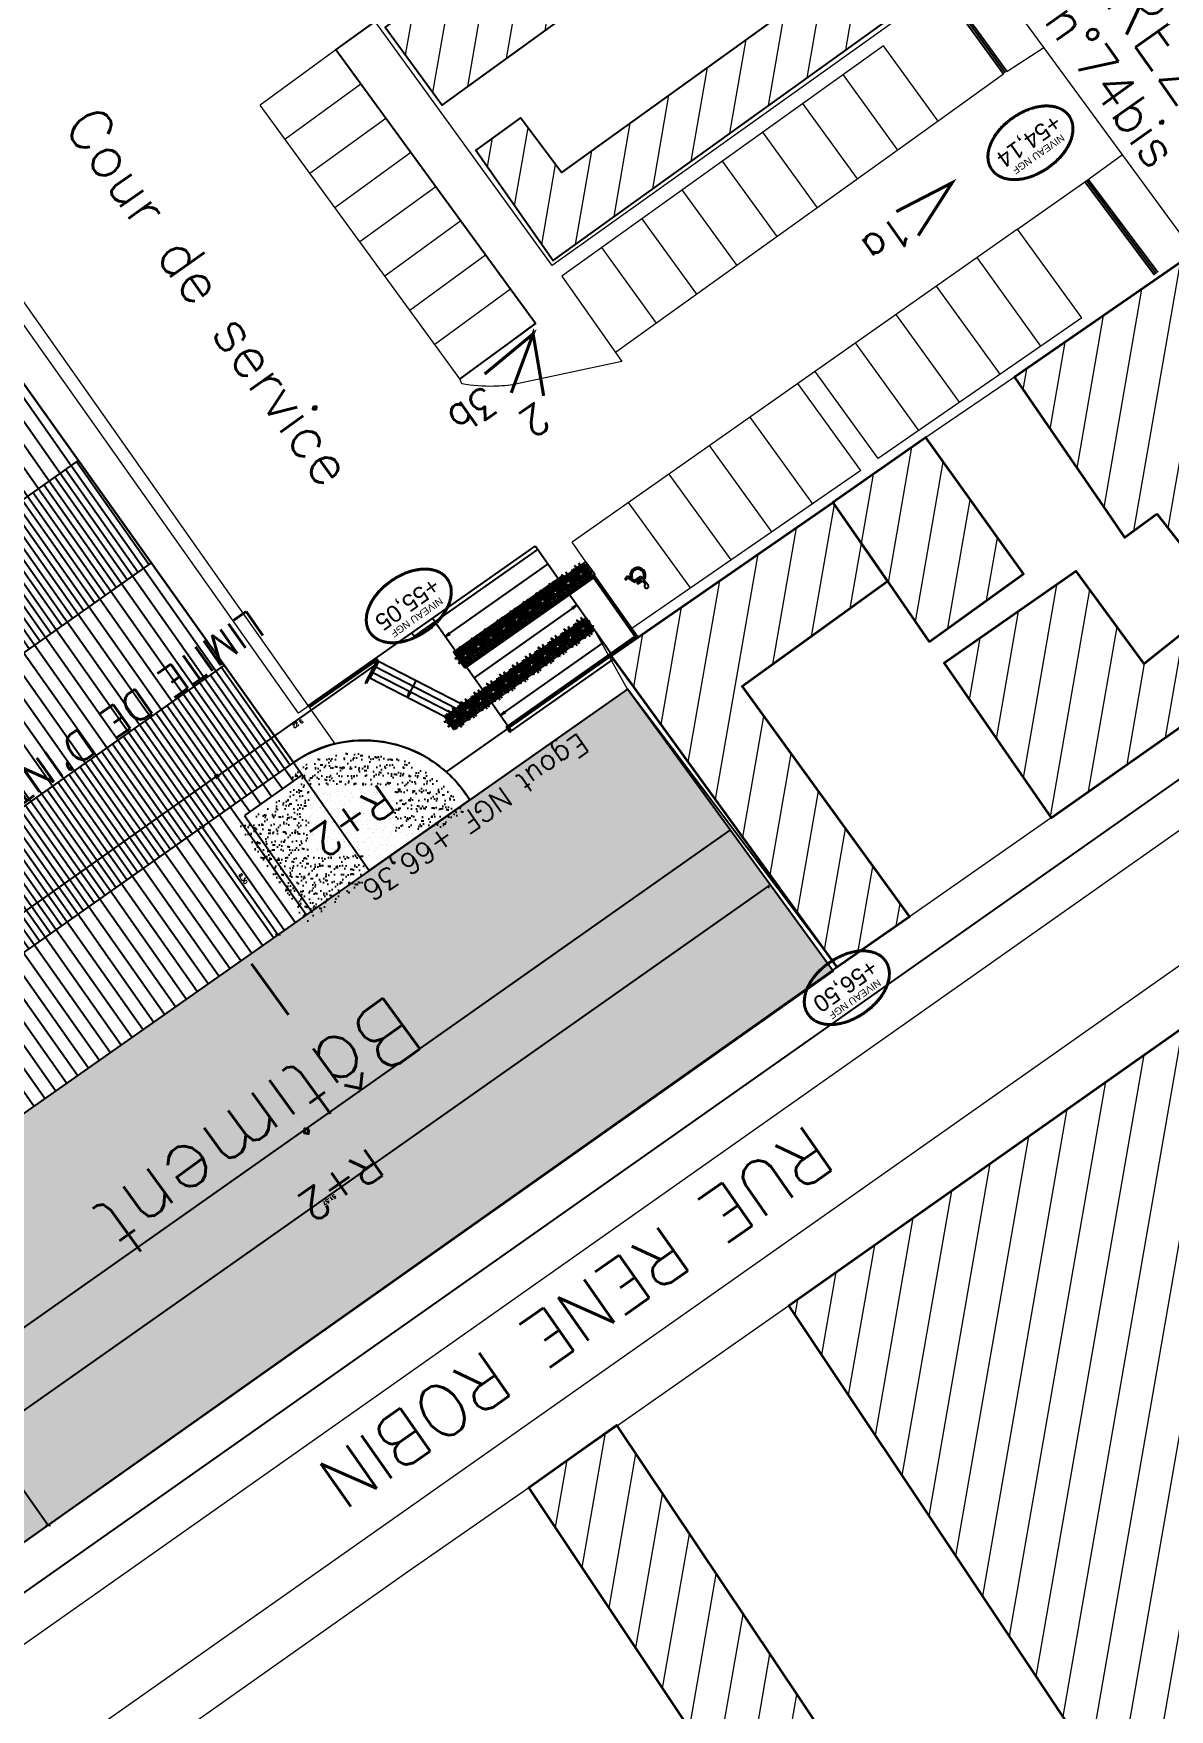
# Model space of a CAD drawing. Extents: x 1215 to 2028, y -6 to 499.
# Drawn here: x 1590.4 to 1644.6, y 196.5 to 276.4 of the extents above; entities that cross this region are included whole.
import ezdxf
from ezdxf.enums import TextEntityAlignment as Align

# ---------------------------------------------------------------- set-up
doc = ezdxf.new("R2010")
doc.units = 0
doc.header["$PDMODE"] = 35
doc.layers.get('0').update_dxf_attribs({"linetype": 'CONTINUOUS'})
doc.layers.get('DEFPOINTS').update_dxf_attribs({"linetype": 'CONTINUOUS'})
for name, color, linetype, lineweight in [('Ar0-Cote', 1, 'CONTINUOUS', 5), ('Ar0-Texte2', 6, 'CONTINUOUS', 15), ('Ar1-Site', 6, 'CONTINUOUS', 18), ('Ar2-Coupe-Gras', 7, 'CONTINUOUS', 35), ('Ar2-Vue-FIN', 9, 'CONTINUOUS', 9), ('Ar2-Vue-Moyen', 6, 'CONTINUOUS', 25)]:
    doc.layers.add(name, color=color, linetype=linetype, lineweight=lineweight)
for name, color, linetype in [('LYTV_E_CONTOURS', 3, 'CONTINUOUS'), ('LYTV_E_HACH BAT', 251, 'CONTINUOUS'), ('LYTV_HACH PROJET', 249, 'CONTINUOUS'), ('LYTV_PROJET', 249, 'CONTINUOUS'), ('LYTV_REGULARISATION', 139, 'CONTINUOUS'), ('LYTV_TXT1_500', 1, 'CONTINUOUS'), ('LYTV_VUE', 1, 'CONTINUOUS'), ('MUR', 130, 'CONTINUOUS')]:
    doc.layers.add(name, color=color, linetype=linetype)
doc.layers.add('LYTV_SURFACES', color=232, linetype='CONTINUOUS', plot=False)
doc.styles.add('arial', font='arial.ttf', dxfattribs={"width": 0.9999})
doc.styles.get("Standard").update_dxf_attribs({"font": 'romans.shx'})
doc.dimstyles.new('100E', dxfattribs={"dimtxt": 0.18, "dimasz": 0.18, "dimexe": 0.18, "dimexo": 0.0625, "dimgap": 0.09, "dimtad": 1, "dimzin": 0, "dimdsep": 46, "dimtxsty": 'Standard', "dimblk1": 'OBLIQUE', "dimblk2": 'OBLIQUE', "dimsah": 1, "dimcen": 0, "dimse1": 1, "dimse2": 1, "dimclrt": 256, "dimadec": 0, "dimazin": 0, "dimtfac": 1, "dimtofl": 0, "dimtmove": 0, "dimatfit": 3, "dimldrblk": 'OBLIQUE', "dimfxl": 1, "dimtolj": 1, "dimtzin": 0, "dimarcsym": 0})
pattern_1 = [(260.1565, (1590.8917, 222.358), (1.56413, -0.271394), [])]
pattern_2 = [(305.1565, (1590.8917, 222.358), (0.519165, 0.365641), [])]
pattern_3 = [(305.1565, (1590.89173, 222.358), (0.2595823, 0.1828203), [])]

# ---------------------------------------------------------------- blocks, each defined once
blk = doc.blocks.new('ETI_NIV NGF')
at = {"start_tangent": (0, -1), "end_tangent": (0, -1)}
for points in [[(-207, -27.9), (-206.8, -31.9), (-206.3, -36), (-205.5, -40), (-204.4, -43.9), (-203.1, -47.8), (-201.4, -51.5), (-197.2, -58.7), (-192.1, -65.4), (-186.2, -71.6), (-179.4, -77.3), (-172, -82.5), (-163.9, -87.1), (-155.2, -91.1), (-146.1, -94.6), (-136.5, -97.5), (-126.6, -99.8), (-116.4, -101.5), (-106.1, -102.5), (-95.6, -103), (-85.1, -102.8), (-74.7, -102.1), (-64.4, -100.7), (-54.4, -98.7), (-44.6, -96.1), (-35.2, -92.9), (-26.3, -89.1), (-18, -84.8), (-10.2, -79.9), (-3.1, -74.5), (3.3, -68.6), (8.9, -62.1), (13.5, -55.2), (15.4, -51.5), (17.1, -47.7), (18.5, -43.9), (19.6, -40), (20.4, -36), (20.9, -31.9), (21, -27.9), (20.9, -23.8), (20.4, -19.8), (19.6, -15.8), (18.5, -11.9), (17.1, -8), (15.4, -4.2), (13.5, -0.6), (8.9, 6.4), (3.3, 12.8), (-3.1, 18.8), (-10.2, 24.2), (-18, 29.1), (-26.3, 33.4), (-35.2, 37.1), (-44.6, 40.3), (-54.4, 42.9), (-64.4, 44.9), (-74.7, 46.3), (-85.1, 47.1), (-95.6, 47.2), (-106.1, 46.8), (-116.4, 45.7), (-126.6, 44), (-136.5, 41.7), (-146.1, 38.8), (-155.2, 35.3), (-163.9, 31.3), (-172, 26.7), (-179.4, 21.5), (-186.2, 15.9), (-192.1, 9.6), (-197.2, 2.9), (-201.4, -4.3), (-203.1, -8), (-204.4, -11.9), (-205.5, -15.8), (-206.3, -19.8), (-206.8, -23.8), (-207, -27.9)], [(-206, -27.9), (-205.8, -31.9), (-205.4, -35.8), (-204.6, -39.7), (-203.5, -43.6), (-202.1, -47.4), (-200.5, -51.1), (-196.4, -58.1), (-191.4, -64.8), (-185.5, -70.9), (-178.8, -76.5), (-171.4, -81.6), (-163.4, -86.2), (-154.8, -90.2), (-145.8, -93.6), (-136.3, -96.5), (-126.4, -98.8), (-116.3, -100.5), (-106, -101.5), (-95.6, -102), (-85.2, -101.9), (-74.8, -101.1), (-64.6, -99.7), (-54.6, -97.7), (-44.9, -95.1), (-35.6, -92), (-26.8, -88.2), (-18.5, -84), (-10.7, -79.1), (-3.7, -73.8), (2.6, -67.9), (8.1, -61.5), (12.6, -54.7), (14.5, -51.1), (16.2, -47.4), (17.5, -43.6), (18.6, -39.7), (19.4, -35.8), (19.9, -31.9), (20, -27.9), (19.9, -23.9), (19.4, -19.9), (18.6, -16), (17.5, -12.2), (16.2, -8.4), (14.5, -4.7), (12.6, -1.1), (8.1, 5.7), (2.6, 12.1), (-3.7, 18), (-10.7, 23.4), (-18.5, 28.2), (-26.8, 32.5), (-35.6, 36.2), (-44.9, 39.4), (-54.6, 41.9), (-64.6, 43.9), (-74.8, 45.3), (-85.2, 46.1), (-95.6, 46.2), (-106, 45.8), (-116.3, 44.7), (-126.4, 43), (-136.3, 40.7), (-145.8, 37.9), (-154.8, 34.4), (-163.4, 30.4), (-171.4, 25.8), (-178.8, 20.7), (-185.5, 15.1), (-191.4, 9), (-196.4, 2.4), (-200.5, -4.7), (-202.1, -8.4), (-203.5, -12.2), (-204.6, -16), (-205.4, -19.9), (-205.8, -23.9), (-206, -27.9)], [(-205, -27.9), (-204.8, -31.8), (-204.4, -35.7), (-203.6, -39.5), (-202.5, -43.3), (-201.2, -47), (-199.6, -50.6), (-195.6, -57.6), (-190.6, -64.1), (-184.8, -70.2), (-178.2, -75.7), (-170.9, -80.8), (-163, -85.3), (-154.5, -89.3), (-145.4, -92.7), (-136, -95.5), (-126.2, -97.8), (-116.2, -99.5), (-105.9, -100.5), (-95.6, -101), (-85.2, -100.9), (-74.9, -100.1), (-64.7, -98.7), (-54.8, -96.7), (-45.2, -94.2), (-36, -91), (-27.2, -87.3), (-18.9, -83.1), (-11.3, -78.3), (-4.4, -73), (1.9, -67.2), (7.3, -60.9), (11.8, -54.2), (13.6, -50.6), (15.2, -47), (16.6, -43.3), (17.6, -39.5), (18.4, -35.7), (18.9, -31.8), (19, -27.9), (18.9, -24), (18.4, -20.1), (17.6, -16.3), (16.6, -12.5), (15.2, -8.8), (13.6, -5.1), (11.8, -1.6), (7.3, 5.1), (1.9, 11.4), (-4.4, 17.2), (-11.3, 22.5), (-18.9, 27.3), (-27.2, 31.6), (-36, 35.3), (-45.2, 38.4), (-54.8, 41), (-64.7, 42.9), (-74.9, 44.3), (-85.2, 45.1), (-95.6, 45.2), (-105.9, 44.8), (-116.2, 43.7), (-126.2, 42), (-136, 39.8), (-145.4, 36.9), (-154.5, 33.5), (-163, 29.5), (-170.9, 25), (-178.2, 19.9), (-184.8, 14.4), (-190.6, 8.3), (-195.6, 1.8), (-199.6, -5.1), (-201.2, -8.8), (-202.5, -12.5), (-203.6, -16.3), (-204.4, -20.1), (-204.8, -24), (-205, -27.9)], [(-204, -27.9), (-203.8, -31.7), (-203.4, -35.5), (-202.6, -39.3), (-201.6, -43), (-200.3, -46.6), (-198.7, -50.2), (-194.8, -57), (-189.9, -63.5), (-184.1, -69.4), (-177.6, -74.9), (-170.4, -79.9), (-162.5, -84.4), (-154.1, -88.3), (-145.1, -91.7), (-135.7, -94.6), (-126, -96.8), (-116, -98.5), (-105.8, -99.5), (-95.6, -100), (-85.2, -99.9), (-75, -99.1), (-64.9, -97.7), (-55, -95.8), (-45.5, -93.2), (-36.3, -90.1), (-27.6, -86.4), (-19.4, -82.2), (-11.9, -77.5), (-5, -72.2), (1.1, -66.5), (6.5, -60.3), (10.9, -53.7), (12.7, -50.2), (14.3, -46.6), (15.6, -43), (16.7, -39.3), (17.4, -35.5), (17.9, -31.7), (18, -27.9), (17.9, -24.1), (17.4, -20.3), (16.7, -16.5), (15.6, -12.8), (14.3, -9.1), (12.7, -5.6), (10.9, -2.1), (6.5, 4.5), (1.1, 10.7), (-5, 16.5), (-11.9, 21.7), (-19.4, 26.4), (-27.6, 30.7), (-36.3, 34.3), (-45.5, 37.5), (-55, 40), (-64.9, 42), (-75, 43.3), (-85.2, 44.1), (-95.6, 44.2), (-105.8, 43.8), (-116, 42.7), (-126, 41.1), (-135.7, 38.8), (-145.1, 36), (-154.1, 32.6), (-162.5, 28.6), (-170.4, 24.1), (-177.6, 19.2), (-184.1, 13.7), (-189.9, 7.7), (-194.8, 1.3), (-198.7, -5.6), (-200.3, -9.1), (-201.6, -12.8), (-202.6, -16.5), (-203.4, -20.3), (-203.8, -24.1), (-204, -27.9)], [(-203, -27.9), (-202.4, -35.4), (-200.6, -42.7), (-197.8, -49.8), (-193.9, -56.5), (-189.1, -62.8), (-183.4, -68.7), (-177, -74.1), (-169.8, -79.1), (-162, -83.5), (-153.7, -87.4), (-144.8, -90.8), (-135.5, -93.6), (-125.8, -95.8), (-115.9, -97.5), (-105.8, -98.6), (-95.5, -99), (-85.3, -98.9), (-75.1, -98.1), (-65.1, -96.7), (-55.3, -94.8), (-45.8, -92.3), (-36.7, -89.2), (-28, -85.5), (-19.9, -81.3), (-12.4, -76.7), (-5.6, -71.5), (0.4, -65.8), (5.7, -59.7), (10, -53.2), (13.4, -46.3), (15.7, -39), (16.9, -31.6), (16.9, -24.1), (15.7, -16.7), (13.4, -9.5), (10, -2.6), (5.7, 3.9), (0.4, 10), (-5.6, 15.7), (-12.4, 20.9), (-19.9, 25.6), (-28, 29.8), (-36.7, 33.4), (-45.8, 36.5), (-55.3, 39), (-65.1, 41), (-75.1, 42.3), (-85.3, 43.1), (-95.5, 43.2), (-105.8, 42.8), (-115.9, 41.7), (-125.8, 40.1), (-135.5, 37.8), (-144.8, 35), (-153.7, 31.6), (-162, 27.7), (-169.8, 23.3), (-177, 18.4), (-183.4, 12.9), (-189.1, 7), (-193.9, 0.7), (-197.8, -6), (-200.6, -13.1), (-202.4, -20.4), (-203, -27.9)]]:
    blk.add_spline(points, degree=3, dxfattribs=at)
at = {"style": 'arial', "width": 0.9999}
blk.add_text('NIVEAU NGF', height=17, dxfattribs=at).set_placement((-93, 5.4), align=Align.MIDDLE_CENTER)
blk.add_attdef('+000,00', text='', height=40, dxfattribs=at).set_placement((-93, -32.9), align=Align.MIDDLE_CENTER)
blk = doc.blocks.new('P_PLT_017')
for p, q in [((-46.7, 20.7), (-37.1, 17)), ((-44.5, 17.3), (-46, 20.3)), ((-37.1, 7), (-44.5, 17.3)), ((-37.1, 17), (-26, 9.6)), ((-26.8, 2.5), (-37.1, 7)), ((-28.6, 16.2), (-35.6, 25.1)), ((-35.3, 25.1), (-24.9, 20.3)), ((-30.5, 39.5), (-29.7, 27)), ((-21.2, 31.4), (-30.1, 38.8)), ((-29.7, 27), (-19.8, 16.6)), ((-18.7, 6.6), (-28.6, 16.2)), ((-16.1, -0.8), (-26.8, 2.5)), ((-26, 9.6), (-16.1, -0.8)), ((-24.9, 20.3), (-14.6, 12.9)), ((-4.5, 4.7), (-21.2, 31.4)), ((-19.8, 16.6), (-4.5, 4.7)), ((-10.1, 2.5), (-18.7, 6.6)), ((-18, 38), (-17.6, 48.4)), ((-15.7, 26.6), (-18, 38)), ((-17.6, 48.4), (-13.9, 36.9)), ((-9.3, 17.5), (-15.7, 26.6)), ((-14.6, 12.9), (-10.1, 2.5)), ((-13.9, 36.9), (-9.3, 17.5)), ((-7.9, 14.8), (-5.7, 25.1)), ((-2.4, 4.4), (-7.9, 14.8)), ((-5.7, 25.1), (-3.1, 14.8)), ((-4.2, 50.3), (-1.7, 30.3)), ((-3.9, 30.3), (-4.2, 50.3)), ((-3.1, 19.2), (-3.9, 30.3)), ((0.6, 8.8), (-3.1, 19.2)), ((-3.1, 14.8), (-2.4, 4.4)), ((-2.4, 4.4), (-2.4, 3.3)), ((-1.7, 30.3), (-0.9, 19.9)), ((-0.9, 19.9), (0.2, 9.2)), ((0.2, 9.2), (0.6, 7.4)), ((8, 13.3), (3.5, 4.4)), ((3.9, 4.4), (4.3, 15.1)), ((4.3, 15.1), (5.4, 25.5)), ((5.4, 25.5), (12.4, 36.6)), ((5.4, 2.9), (11.3, 13.3)), ((13.2, 9.2), (5.4, 2.5)), ((15.4, 23.6), (8, 13.3)), ((8.6, -2), (21.3, 2.2)), ((11.3, 13.3), (22.4, 17.4)), ((12.4, 36.6), (22.7, 45.5)), ((13.1, 3.6), (26, 11.1)), ((27.6, 7.4), (13.1, 3.6)), ((23.5, 14.4), (13.2, 9.2)), ((13.9, 17.5), (24.2, 29.2)), ((24.2, 21.4), (13.9, 17.5)), ((19.8, 35.1), (15.4, 23.6)), ((22.7, 45.5), (19.8, 35.1)), ((21.3, 2.2), (31.6, 2.2)), ((22.4, 17.4), (34.9, 19.2)), ((34.9, 19.2), (23.5, 14.4)), ((34.6, 32.5), (24.2, 21.4)), ((24.2, 29.2), (34.6, 32.5)), ((26, 11.1), (36.4, 13.7)), ((38.2, 8.8), (27.6, 7.4)), ((31.6, 2.2), (42, -1.1)), ((36.4, 13.7), (48.6, 14)), ((48.6, 14), (38.2, 8.8)), ((-36.4, -8.2), (-46.7, -11.9)), ((-46.7, -11.9), (-36.4, -13)), ((-42.7, -1.5), (-32.3, -0.4)), ((-32.3, -5.9), (-42.7, -1.5)), ((-41.9, -28.8), (-31.6, -19.6)), ((-39, -20), (-41.9, -28.8)), ((-21.9, -13.9), (-39, -20)), ((-26, -7.4), (-36.4, -8.2)), ((-36.4, -13), (-26, -13.7)), ((-32.3, -0.4), (-17.8, -0.4)), ((-22, -6.7), (-32.3, -5.9)), ((-31.6, -19.6), (-21.9, -13.9)), ((-28.6, -32.6), (-18.6, -22.2)), ((-26.8, -22.2), (-28.6, -32.6)), ((-18.3, -11.9), (-26.8, -22.2)), ((-13.6, -8.4), (-26, -7.4)), ((-26, -13.7), (-15.7, -10)), ((-11.6, -6.3), (-22, -6.7)), ((-20.1, -30), (-21.6, -40.3)), ((-21.6, -40.3), (-21.2, -49.2)), ((-21.2, -49.2), (-18.3, -41.4)), ((-12.7, -18.5), (-20.1, -30)), ((-18.6, -22.2), (-9.4, -11.9)), ((-7.9, -8.9), (-18.3, -11.9)), ((-18.3, -41.4), (-12, -30)), ((-17.9, -7), (-17.5, -7)), ((-17.8, -0.4), (-11.6, -1.5)), ((-15.7, -10), (-13.6, -8.4)), ((-1.7, -10), (-12.7, -18.5)), ((-12, -30), (-9, -19.6)), ((-11.6, -1.5), (-1.3, -5.6)), ((-1.3, -5.6), (-11.6, -6.3)), ((-9.4, -11.9), (-7.9, -8.5)), ((-9, -19.6), (-1.3, -9.7)), ((-0.9, -13.7), (-2.3, -30.4)), ((-2.3, -30.4), (-1.6, -40.7)), ((-1.6, -40.7), (2.8, -51.4)), ((-0.2, -13), (-0.6, -12.6)), ((3.5, -30), (-0.2, -13)), ((10.5, -16.3), (1.7, -3)), ((2.1, -3), (3.2, -18.2)), ((2.8, -51.4), (3.9, -40.3)), ((3.2, -18.2), (7.6, -28.5)), ((3.9, -40.3), (3.5, -30)), ((6.9, -4.1), (18.7, -7.4)), ((7.6, -28.5), (19.8, -41.5)), ((10.5, -7), (8, -4.8)), ((20.5, -3.7), (8.6, -2)), ((16.1, -17.4), (10.5, -7)), ((15.4, -26.6), (10.5, -16.3)), ((19.8, -41.5), (15.4, -26.6)), ((23.8, -11.5), (15.9, -5.4)), ((15.9, -5.4), (33.8, -7.8)), ((33.1, -28.1), (16.1, -17.4)), ((18.7, -22.6), (17.6, -21.8)), ((17.6, -22.2), (19.4, -33.3)), ((18.7, -7.4), (27.9, -17.8)), ((27.2, -31.8), (18.7, -22.6)), ((19.4, -33.3), (29.8, -40.7)), ((31.6, -4.5), (20.5, -3.7)), ((32.7, -16), (23.8, -11.5)), ((29.8, -40.7), (27.2, -31.8)), ((27.9, -17.8), (33.1, -28.1)), ((42, -1.1), (31.6, -4.5)), ((42, -16.3), (32.7, -16)), ((33.8, -7.8), (44.2, -11.1)), ((50.4, -16.3), (42, -16.3)), ((44.2, -11.1), (50.4, -16.3))]:
    blk.add_line(p, q)
blk = doc.blocks.new('SYMB HANDI')
for p, q in [((-0.31, 0.49), (-0.33, 0.67)), ((-0.18, 0.22), (-0.28, 1.31)), ((0.55, 0.22), (-0.18, 0.22)), ((-0.1, 1.13), (-0.06, 0.67)), ((0.48, 0.67), (-0.06, 0.67)), ((-0.05, 0.51), (-0.04, 0.38)), ((0.48, 0.51), (-0.05, 0.51)), ((0.66, 0.38), (-0.04, 0.38)), ((0.48, 0.51), (0.48, 0.67)), ((0.86, -0.56), (0.55, 0.22)), ((0.95, -0.36), (0.66, 0.38)), ((0.66, -0.35), (0.57, -0.13)), ((1.23, -0.42), (0.86, -0.56)), ((1.17, -0.27), (0.95, -0.36)), ((1.23, -0.42), (1.17, -0.27))]:
    blk.add_line(p, q)
for centre, radius, start, end in [((0, 0), 0.743, 116.1872, 332.1153), ((0, 0), 0.583, 122.4297, 347.4422), ((-0.08, 1.33), 0.202, 263.0201, 184.9956)]:
    blk.add_arc(centre, radius, start, end)
blk = doc.blocks.new('_OBLIQUE')
at = {"color": 0, "linetype": 'ByBlock'}
blk.add_line((-0.5, -0.5), (0.5, 0.5), dxfattribs=at)
blk = doc.blocks.new('*D14')
at = {"layer": 'Ar0-Cote', "color": 0, "lineweight": -2, "transparency": 16777216}
blk.add_line((1625.494, 235.771), (1583.332, 206.077), dxfattribs=at)
at = {"layer": 'DEFPOINTS', "color": 0, "transparency": 16777216}
for p in [(1623.635, 238.411), (1582.756, 206.895), (1583.332, 206.077)]:
    blk.add_point(p, dxfattribs=at)
at = {"layer": 'Ar0-Cote', "color": 0, "lineweight": -2, "transparency": 16777216, "xscale": 0.18, "yscale": 0.18, "zscale": 0.18}
for p, rotation in [((1625.494, 235.771), 35.15652550320367), ((1583.332, 206.077), 215.1565255032037)]:
    blk.add_blockref('_OBLIQUE', p, dxfattribs=dict(at, rotation=rotation))
at = {"layer": 'Ar0-Cote', "transparency": 16777216, "insert": (1604.517, 220.777), "char_height": 0.18, "attachment_point": 5, "rotation": 215.15653}
blk.add_mtext('\\A1;51.57', dxfattribs=at)
blk = doc.blocks.new('*D15')
at = {"layer": 'Ar0-Cote', "color": 0, "lineweight": -2, "transparency": 16777216}
blk.add_line((1591.095, 205.232), (1581.438, 218.943), dxfattribs=at)
at = {"layer": 'DEFPOINTS', "color": 0, "transparency": 16777216}
for p in [(1581.438, 218.943), (1576.579, 215.521), (1586.304, 201.858)]:
    blk.add_point(p, dxfattribs=at)
at = {"layer": 'Ar0-Cote', "color": 0, "lineweight": -2, "transparency": 16777216, "xscale": 0.18, "yscale": 0.18, "zscale": 0.18}
for p, rotation in [((1581.438, 218.943), 125.1565255032037), ((1591.095, 205.232), 305.1565255032037)]:
    blk.add_blockref('_OBLIQUE', p, dxfattribs=dict(at, rotation=rotation))
at = {"layer": 'Ar0-Cote', "transparency": 16777216, "insert": (1586.414, 212.191), "char_height": 0.18, "attachment_point": 5, "rotation": 305.15653}
blk.add_mtext('\\A1;16.77', dxfattribs=at)
blk = doc.blocks.new('*D20')
at = {"layer": 'Ar0-Cote', "color": 0, "lineweight": -2, "transparency": 16777216}
blk.add_line((1572.085, 221.927), (1599.143, 240.983), dxfattribs=at)
at = {"layer": 'DEFPOINTS', "color": 0, "transparency": 16777216}
for p in [(1599.143, 240.983), (1600.461, 239.112), (1572.987, 220.647)]:
    blk.add_point(p, dxfattribs=at)
at = {"layer": 'Ar0-Cote', "color": 0, "lineweight": -2, "transparency": 16777216, "xscale": 0.18, "yscale": 0.18, "zscale": 0.18}
for p, rotation in [((1599.143, 240.983), 125.1565255032037), ((1572.085, 221.927), 305.1565255032037)]:
    blk.add_blockref('_OBLIQUE', p, dxfattribs=dict(at, rotation=rotation))
at = {"layer": 'Ar0-Cote', "transparency": 16777216, "insert": (1585.718, 231.308), "char_height": 0.18, "attachment_point": 5, "rotation": 215.15653}
blk.add_mtext('\\A1;33.09', dxfattribs=at)
blk = doc.blocks.new('*D21')
at = {"layer": 'Ar0-Cote', "color": 0, "lineweight": -2, "transparency": 16777216}
blk.add_line((1606.674, 246.287), (1599.138, 240.979), dxfattribs=at)
at = {"layer": 'DEFPOINTS', "color": 0, "transparency": 16777216}
for p in [(1599.138, 240.979), (1611.206, 239.852), (1603.664, 234.552)]:
    blk.add_point(p, dxfattribs=at)
at = {"layer": 'Ar0-Cote', "color": 0, "lineweight": -2, "transparency": 16777216, "xscale": 0.18, "yscale": 0.18, "zscale": 0.18}
for p, rotation in [((1606.674, 246.287), 35.15652550320367), ((1599.138, 240.979), 215.1565255032037)]:
    blk.add_blockref('_OBLIQUE', p, dxfattribs=dict(at, rotation=rotation))
at = {"layer": 'Ar0-Cote', "transparency": 16777216, "insert": (1603.01, 243.486), "char_height": 0.18, "attachment_point": 5, "rotation": 215.15653}
blk.add_mtext('\\A1;9.22', dxfattribs=at)
blk = doc.blocks.new('*D22')
at = {"layer": 'Ar0-Cote', "color": 0, "lineweight": -2, "transparency": 16777216}
blk.add_line((1602.06, 233.423), (1598.435, 238.569), dxfattribs=at)
at = {"layer": 'DEFPOINTS', "color": 0, "transparency": 16777216}
for p in [(1602.795, 241.64), (1598.435, 238.569), (1603.664, 234.552)]:
    blk.add_point(p, dxfattribs=at)
at = {"layer": 'Ar0-Cote', "color": 0, "lineweight": -2, "transparency": 16777216, "xscale": 0.18, "yscale": 0.18, "zscale": 0.18}
for p, rotation in [((1598.435, 238.569), 125.1565255032037), ((1602.06, 233.423), 305.1565255032037)]:
    blk.add_blockref('_OBLIQUE', p, dxfattribs=dict(at, rotation=rotation))
at = {"layer": 'Ar0-Cote', "transparency": 16777216, "insert": (1600.395, 236.1), "char_height": 0.18, "attachment_point": 5, "rotation": 305.15653}
blk.add_mtext('\\A1;6.30', dxfattribs=at)

msp = doc.modelspace()

# ---------------------------------------------------------------- hatches: boundary and pattern name
at = {"layer": 'Ar1-Site'}
h = msp.add_hatch(dxfattribs=at)
h.set_pattern_fill('ANSI31', color=256, scale=0.5, style=0)
h.set_pattern_definition(pattern_1)
h.paths.add_polyline_path([(1620.299, 283.993), (1625.504, 276.938), (1615.592, 269.793), (1613.626, 272.406), (1611.496, 270.862), (1615.181, 265.592), (1635.382, 280.138), (1627.397, 291.139), (1607.17, 276.733), (1609.894, 273.013), (1618.419, 279.193), (1617.962, 279.97), (1619.803, 281.265), (1619.285, 282.001), (1619.407, 282.129), (1618.758, 283.113)])
h = msp.add_hatch(dxfattribs=at)
h.set_pattern_fill('ANSI31', color=256, scale=0.5, style=0)
h.set_pattern_definition(pattern_1)
h.paths.add_polyline_path([(1643.979, 253.512), (1645.786, 251.184), (1647.449, 249.601), (1643.372, 246.353), (1640.139, 250.769), (1633.833, 246.376), (1638.933, 238.997), (1655.91, 250.936), (1656.097, 253.439), (1654.428, 255.271), (1653.922, 254.651), (1645.752, 265.943), (1637.191, 260.026), (1641.801, 253.322), (1642.442, 252.372)])
h = msp.add_hatch(dxfattribs=at)
h.set_pattern_fill('ANSI31', color=256, scale=0.5, style=0)
h.set_pattern_definition(pattern_1)
h.paths.add_polyline_path([(1633.126, 247.4), (1637.614, 250.645), (1632.955, 257.149), (1628.534, 254.043), (1630.524, 251.164)])
h = msp.add_hatch(dxfattribs=at)
h.set_pattern_fill('ANSI31', color=256, scale=0.5, style=0)
h.set_pattern_definition(pattern_1)
h.paths.add_polyline_path([(1631.138, 250.275), (1624.198, 245.274), (1632.183, 234.28), (1628.737, 231.871), (1618.809, 245.555), (1617.955, 246.732), (1628.534, 254.044)])
h = msp.add_hatch(dxfattribs=at)
h.set_pattern_fill('ANSI31', color=256, scale=0.5, style=0)
h.set_pattern_definition(pattern_1)
h.paths.add_polyline_path([(1653.562, 234.889), (1664.734, 217.679), (1675.033, 225.431), (1678.65, 220.649), (1679.627, 221.548), (1679.633, 221.299), (1680.797, 219.704), (1675.769, 215.956), (1686.507, 201.109), (1675.102, 192.58), (1684.96, 177.961), (1662.638, 161.416), (1626.434, 215.725)])
h = msp.add_hatch(dxfattribs=at)
h.set_pattern_fill('ANSI31', color=256, scale=0.5, style=0)
h.set_pattern_definition(pattern_1)
h.paths.add_polyline_path([(1653.036, 175.791), (1662.638, 161.416), (1650.37, 152.491), (1614.034, 207.047), (1618.206, 210.024), (1644.675, 170.462), (1648.239, 172.799)])
at = {"layer": 'LYTV_E_HACH BAT'}
h = msp.add_hatch(dxfattribs=at)
h.set_pattern_fill('ANSI31', color=256, scale=0.2, angle=45, style=0)
h.set_pattern_definition(pattern_2)
h.paths.add_polyline_path([(1562.836, 235.129), (1592.536, 256.046), (1589.075, 260.904), (1562.243, 242.006), (1562.968, 240.977), (1560.136, 238.981)])
h = msp.add_hatch(dxfattribs=at)
h.set_pattern_fill('ANSI31', color=256, scale=0.1, angle=45, style=0)
h.set_pattern_definition(pattern_3)
h.paths.add_polyline_path([(1566.276, 230.221), (1596.012, 251.164), (1592.536, 256.046), (1562.836, 235.129)])
h = msp.add_hatch(dxfattribs=at)
h.set_pattern_fill('ANSI31', color=256, scale=0.2, angle=45, style=0)
h.set_pattern_definition(pattern_2)
h.paths.add_polyline_path([(1569.716, 225.313), (1599.489, 246.282), (1596.012, 251.164), (1566.276, 230.221)])
h = msp.add_hatch(dxfattribs=at)
h.set_pattern_fill('ANSI31', color=256, scale=0.1, angle=45, style=0)
h.set_pattern_definition(pattern_3)
h.paths.add_polyline_path([(1572.987, 220.647), (1602.795, 241.64), (1599.489, 246.282), (1569.716, 225.313)])
h = msp.add_hatch(dxfattribs=at)
h.set_pattern_fill('397', color=256, style=0, pattern_type=2)
h.set_pattern_definition([(215.1565, (1590.81, 222.3004), (0.575812, -0.817582), [0.3, -0.2, 0.3, -0.2]), (215.1565, (1590.8935, 221.7477), (0.575812, -0.817582), [0.3, -0.2, 0.3, -0.2]), (305.1565, (1590.9493, 222.2762), (0.817582, 0.575812), [0.4, -0.6]), (305.1565, (1591.0328, 221.7235), (0.817582, 0.575812), [0.4, -0.6]), (305.1565, (1590.5405, 221.9883), (0.817582, 0.575812), [0.4, -0.6]), (305.1565, (1590.624, 221.4356), (0.817582, 0.575812), [0.4, -0.6]), (80.1565, (1590.9493, 222.27625), (-0.575812, 0.817582), [0.141421, -1.272792]), (80.1565, (1590.5405, 221.98834), (-0.575812, 0.817582), [0.141421, -1.272792]), (80.1565, (1591.0328, 221.7235), (-0.575812, 0.817582), [0.141421, -1.272792]), (80.1565, (1590.624, 221.4356), (-0.575812, 0.817582), [0.141421, -1.272792]), (350.1565, (1590.81, 222.3004), (0.817582, 0.575812), [0.141421, -1.272792]), (350.1565, (1590.8935, 221.7477), (0.817582, 0.575812), [0.141421, -1.272792]), (350.1565, (1590.4012, 222.0125), (0.817582, 0.575812), [0.141421, -1.272792]), (350.1565, (1590.4847, 221.4598), (0.817582, 0.575812), [0.141421, -1.272792])])
h.paths.add_polyline_path([(1576.579, 215.521), (1588.332, 213.543), (1623.635, 238.411), (1618.736, 245.142)])
h = msp.add_hatch(dxfattribs=at)
h.set_pattern_fill('ANSI31', color=256, scale=0.2, angle=45, style=0)
h.set_pattern_definition(pattern_2)
h.paths.add_polyline_path([(1576.579, 215.521), (1603.664, 234.552), (1600.461, 239.112), (1603.215, 241.051), (1602.795, 241.64), (1572.987, 220.647)])
h = msp.add_hatch(dxfattribs=at)
h.set_pattern_fill('397', color=256, scale=2, angle=180, style=0, pattern_type=2)
h.set_pattern_definition([(35.1565, (1591.0552, 222.4732), (-1.15162, 1.63516), [0.6, -0.4, 0.6, -0.4]), (35.1565, (1590.8882, 223.5787), (-1.15162, 1.63516), [0.6, -0.4, 0.6, -0.4]), (125.1565, (1590.7766, 222.5215), (-1.63516, -1.15162), [0.8, -1.2]), (125.1565, (1590.6095, 223.627), (-1.63516, -1.15162), [0.8, -1.2]), (125.1565, (1591.5941, 223.0973), (-1.63516, -1.15162), [0.8, -1.2]), (125.1565, (1591.4271, 224.2028), (-1.63516, -1.15162), [0.8, -1.2]), (260.1565, (1590.7766, 222.5215), (1.151624, -1.635164), [0.28284, -2.545584]), (260.1565, (1591.5941, 223.0973), (1.151624, -1.635164), [0.28284, -2.545584]), (260.1565, (1590.6095, 223.627), (1.151624, -1.635164), [0.28284, -2.545584]), (260.1565, (1591.4271, 224.2028), (1.151624, -1.635164), [0.28284, -2.545584]), (170.1565, (1591.0552, 222.4732), (-1.635164, -1.151624), [0.28284, -2.545584]), (170.1565, (1590.8882, 223.5787), (-1.635164, -1.151624), [0.28284, -2.545584]), (170.1565, (1591.8728, 223.049), (-1.635164, -1.151624), [0.28284, -2.54558]), (170.1565, (1591.7058, 224.1545), (-1.635164, -1.151624), [0.28284, -2.545584])])
h.paths.add_polyline_path([(1586.304, 201.858), (1628.535, 231.68), (1623.635, 238.411), (1588.332, 213.543)])
at = {"layer": 'LYTV_PROJET'}
h = msp.add_hatch(color=256, dxfattribs=at)
h.paths.add_polyline_path([(1616.323, 249.141), (1616.142, 249.011), (1616.143, 249.014), (1616.084, 249.024)])
h.paths.add_polyline_path([(1616.323, 249.141), (1616.133, 248.955), (1616.142, 249.011)])
h = msp.add_hatch(color=256, dxfattribs=at)
h.paths.add_polyline_path([(1610.033, 247.652), (1610.216, 247.779), (1610.213, 247.779), (1610.223, 247.838)])
h.paths.add_polyline_path([(1610.033, 247.652), (1610.271, 247.769), (1610.216, 247.779)])
h = msp.add_hatch(color=256, dxfattribs=at)
h.paths.add_polyline_path([(1608.238, 244.737), (1608.342, 244.934), (1608.339, 244.933), (1608.321, 244.99)])
h.paths.add_polyline_path([(1608.238, 244.737), (1608.395, 244.951), (1608.342, 244.934)])
h = msp.add_hatch(color=256, dxfattribs=at)
h.paths.add_polyline_path([(1612.673, 243.904), (1612.856, 244.03), (1612.853, 244.031), (1612.863, 244.089)])
h.paths.add_polyline_path([(1612.673, 243.904), (1612.912, 244.02), (1612.856, 244.03)])
at = {"layer": 'LYTV_REGULARISATION'}
h = msp.add_hatch(dxfattribs=at)
h.set_pattern_fill('AR-SAND', color=256, scale=0.01, style=0)
h.set_pattern_definition([(252.6565, (1590.6453, 221.7983), (0.2948916, -0.3909223), [0, -0.38608, 0, -0.4318, 0, -0.41275]), (222.6565, (1590.6453, 221.7983), (0.045234, -0.844904), [0, -0.20828, 0, -0.34798, 0, -0.13335]), (182.6565, (1590.9007, 221.9782), (-0.6458736, -0.456638), [0, -0.127, 0, -0.4572, 0, -0.5969]), (172.6565, (1590.9007, 221.9782), (-0.495905, -0.621928), [0, -0.0635, 0, -0.29972, 0, -0.3429])])
h.paths.add_polyline_path([(1600.214, 238.552), (1603.418, 233.993), (1610.96, 239.292, 0.019533), (1610.697, 239.685, 0.126069), (1608.381, 241.597, 0.265399), (1602.549, 241.081), (1602.969, 240.492)])

# ---------------------------------------------------------------- linework, layer by layer
at = {"layer": 'Ar1-Site'}
for p, q in [((1635.535, 279.928), (1615.146, 265.356)), ((1645.785, 265.966), (1635.382, 280.138)), ((1615.146, 265.356), (1606.693, 277.007)), ((1636.828, 274.609), (1638.597, 275.758)), ((1640.699, 269.466), (1642.349, 270.647)), ((1637.334, 267.093), (1640.699, 269.466)), ((1637.191, 260.026), (1632.955, 257.149)), ((1549.204, 170.875), (1658.214, 247.666)), ((1663.171, 244.703), (1552.074, 166.486)), ((1638.933, 238.997), (1632.183, 234.28))]:
    msp.add_line(p, q, dxfattribs=at)
at = {"layer": 'Ar1-Site', "flags": 128}
msp.add_lwpolyline([(1636.666, 274.492), (1633.544, 272.236), (1630.937, 275.845), (1615.595, 264.84), (1618.467, 260.783), (1613.394, 259.686, -0.03474), (1612.352, 259.591, -0.050805), (1610.829, 259.712), (1610.732, 259.954), (1612.847, 261.489)], format="xyb", dxfattribs=at)
for points in [[(1662.638, 161.416), (1626.434, 215.725), (1664.611, 242.659), (1667.859, 242.615), (1685.638, 225.945), (1696.894, 215.358), (1700.858, 211.71), (1713.902, 199.543), (1701.883, 190.625), (1684.96, 177.961), (1669.015, 166.197)], [(1614.034, 207.047), (1626.434, 215.725), (1662.638, 161.416), (1650.37, 152.491)], [(1586.044, 187.362), (1608.263, 203.031), (1614.034, 207.047), (1650.37, 152.491), (1629.761, 137.362), (1617.447, 155.293), (1607.51, 148.05), (1601.927, 156.53), (1605.239, 158.986)]]:
    msp.add_lwpolyline(points, close=True, dxfattribs=at)
at = {"layer": 'Ar2-Coupe-Gras', "linetype": 'Continuous', "lineweight": -3, "flags": 128}
msp.add_lwpolyline([(1620.299, 283.993), (1625.504, 276.938), (1615.592, 269.793), (1613.626, 272.406), (1611.496, 270.862), (1615.181, 265.592), (1635.382, 280.138), (1627.397, 291.139), (1607.17, 276.733), (1609.894, 273.013), (1618.419, 279.193), (1617.962, 279.97), (1619.803, 281.265), (1619.285, 282.001), (1619.407, 282.129), (1618.758, 283.113)], close=True, dxfattribs=at)
at = {"layer": 'Ar2-Coupe-Gras', "flags": 128}
for points in [[(1643.979, 253.512), (1645.786, 251.184), (1647.449, 249.601), (1643.372, 246.353), (1640.139, 250.769), (1633.833, 246.376), (1638.933, 238.997), (1655.91, 250.936), (1656.097, 253.439), (1654.428, 255.271), (1653.922, 254.651), (1645.752, 265.943), (1637.191, 260.026), (1641.801, 253.322), (1642.442, 252.372)], [(1633.126, 247.4), (1637.614, 250.645), (1632.955, 257.149), (1628.534, 254.043), (1630.524, 251.164)], [(1631.138, 250.275), (1624.198, 245.274), (1632.183, 234.28), (1628.737, 231.871), (1618.809, 245.555), (1617.955, 246.732), (1628.534, 254.044)], [(1653.562, 234.889), (1664.734, 217.679), (1675.033, 225.431), (1678.65, 220.649), (1679.627, 221.548), (1679.633, 221.299), (1680.797, 219.704), (1675.769, 215.956), (1686.507, 201.109), (1675.102, 192.58), (1684.96, 177.961), (1662.638, 161.416), (1626.434, 215.725)], [(1653.036, 175.791), (1662.638, 161.416), (1650.37, 152.491), (1614.034, 207.047), (1618.206, 210.024), (1644.675, 170.462), (1648.239, 172.799)]]:
    msp.add_lwpolyline(points, close=True, dxfattribs=at)
at = {"layer": 'Ar2-Vue-FIN'}
for p, q in [((1604.821, 275.64), (1601.206, 273.001)), ((1614.348, 262.593), (1604.821, 275.64)), ((1630.937, 275.845), (1615.595, 264.84)), ((1633.544, 272.236), (1630.937, 275.845)), ((1631.626, 270.861), (1629.019, 274.469)), ((1606.012, 274.009), (1602.396, 271.37)), ((1610.732, 259.954), (1601.206, 273.001)), ((1629.709, 269.485), (1627.101, 273.093)), ((1607.203, 272.378), (1603.587, 269.739)), ((1633.544, 272.236), (1618.167, 261.206)), ((1627.791, 268.109), (1625.183, 271.718)), ((1608.394, 270.748), (1604.778, 268.109)), ((1625.873, 266.734), (1623.266, 270.342)), ((1609.585, 269.117), (1605.969, 266.478)), ((1623.956, 265.358), (1621.348, 268.966)), ((1604.783, 242.532), (1586.402, 268.63)), ((1610.776, 267.486), (1607.16, 264.847)), ((1622.038, 263.982), (1619.43, 267.591)), ((1637.334, 267.093), (1616.098, 252.156)), ((1640.397, 262.854), (1637.334, 267.093)), ((1611.967, 265.855), (1608.351, 263.216)), ((1620.12, 262.607), (1617.513, 266.215)), ((1638.454, 261.513), (1635.404, 265.735)), ((1613.157, 264.224), (1609.542, 261.585)), ((1636.512, 260.172), (1633.473, 264.377)), ((1640.397, 262.854), (1630.684, 256.149)), ((1634.569, 258.831), (1631.543, 263.019)), ((1632.626, 257.49), (1629.612, 261.661)), ((1630.684, 256.149), (1627.682, 260.303)), ((1629.861, 255.581), (1626.864, 259.728)), ((1627.561, 253.994), (1624.579, 258.121)), ((1625.619, 252.653), (1622.648, 256.763)), ((1629.861, 255.581), (1618.938, 248.041)), ((1623.676, 251.312), (1620.718, 255.405)), ((1621.733, 249.971), (1618.787, 254.047)), ((1616.752, 251.223), (1616.098, 252.156))]:
    msp.add_line(p, q, dxfattribs=at)
msp.add_lwpolyline([(1618.736, 245.142), (1617.161, 247.951), (1610.445, 243.221), (1610.026, 243.816), (1610.577, 244.207), (1606.724, 246.192), (1606.862, 246.459), (1606.747, 246.622), (1603.042, 244), (1582.185, 273.467), (1580.437, 272.273), (1585.179, 265.595), (1585.547, 265.857), (1602.795, 241.64, -0.433228), (1611.206, 239.852)], format="xyb", close=True, dxfattribs=at)
at = {"layer": 'LYTV_E_CONTOURS', "linetype": 'Continuous', "lineweight": -3, "flags": 128}
msp.add_lwpolyline([(1585.179, 265.595), (1585.547, 265.857), (1602.795, 241.64)], dxfattribs=at)
msp.add_lwpolyline([(1576.579, 215.521), (1586.304, 201.858), (1628.535, 231.68), (1628.535, 231.68), (1618.736, 245.142), (1576.579, 215.521)], close=True, dxfattribs=at)
at = {"layer": 'LYTV_PROJET'}
for p, q in [((1603.508, 244.341), (1614.334, 251.966)), ((1614.391, 251.884), (1614.334, 251.966)), ((1608.562, 247.656), (1614.449, 251.802)), ((1610.58, 246.876), (1616.752, 251.223)), ((1615.428, 250.412), (1614.391, 251.884)), ((1610.033, 247.652), (1614.938, 251.107)), ((1610.44, 246.9), (1615.673, 250.585)), ((1610.51, 246.888), (1615.702, 250.544)), ((1617.108, 250.458), (1610.976, 246.139)), ((1617.12, 250.528), (1610.988, 246.209)), ((1619.083, 247.654), (1617.108, 250.458)), ((1619.152, 247.642), (1617.12, 250.528)), ((1619.222, 247.629), (1617.132, 250.597)), ((1616.74, 248.548), (1615.906, 249.734)), ((1616.323, 249.141), (1611.418, 245.686)), ((1616.323, 249.141), (1616.084, 249.024)), ((1616.323, 249.141), (1616.133, 248.955)), ((1616.133, 248.955), (1616.323, 249.141)), ((1609.543, 248.347), (1608.596, 247.68)), ((1610.522, 246.957), (1609.428, 248.511)), ((1610.445, 243.221), (1617.161, 247.951)), ((1617.938, 246.848), (1617.161, 247.951)), ((1608.562, 247.656), (1608.447, 247.82)), ((1610.033, 247.652), (1610.223, 247.838)), ((1610.033, 247.652), (1610.271, 247.769)), ((1610.271, 247.769), (1610.033, 247.652)), ((1612.673, 243.904), (1617.578, 247.359)), ((1612.951, 243.335), (1619.083, 247.654)), ((1613.021, 243.323), (1619.152, 247.642)), ((1613.09, 243.311), (1619.048, 247.507)), ((1603.537, 244.3), (1606.734, 246.552)), ((1603.566, 244.26), (1606.722, 246.483)), ((1606.745, 246.451), (1606.223, 245.438)), ((1606.803, 246.455), (1606.268, 245.415)), ((1606.862, 246.459), (1606.45, 245.659)), ((1606.745, 246.451), (1606.722, 246.483)), ((1606.803, 246.455), (1606.734, 246.552)), ((1606.862, 246.459), (1606.747, 246.622)), ((1610.854, 244.402), (1606.862, 246.459)), ((1610.976, 246.139), (1610.44, 246.9)), ((1610.988, 246.209), (1610.51, 246.888)), ((1610.58, 246.876), (1610.551, 246.916)), ((1613.205, 243.147), (1618.068, 246.572)), ((1610.026, 243.816), (1606.45, 245.659)), ((1610.3, 244.012), (1606.587, 245.925)), ((1610.577, 244.207), (1606.724, 246.192)), ((1608.238, 244.737), (1608.65, 245.537)), ((1611.029, 246.238), (1611, 246.279)), ((1611.835, 245.093), (1611.058, 246.197)), ((1606.268, 245.415), (1606.223, 245.438)), ((1608.238, 244.737), (1608.321, 244.99)), ((1608.238, 244.737), (1608.382, 244.961)), ((1608.382, 244.961), (1608.238, 244.737)), ((1612.255, 244.496), (1613.033, 243.393)), ((1612.673, 243.904), (1612.863, 244.089)), ((1612.673, 243.904), (1612.912, 244.02)), ((1612.912, 244.02), (1612.673, 243.904)), ((1612.951, 243.335), (1613.124, 243.09)), ((1613.021, 243.323), (1613.165, 243.119)), ((1613.061, 243.352), (1613.205, 243.147)), ((1613.165, 243.119), (1613.124, 243.09))]:
    msp.add_line(p, q, dxfattribs=at)
at = {"layer": 'LYTV_PROJET', "flags": 128}
for points in [[(1616.752, 251.223), (1617.173, 250.626), (1611, 246.279), (1610.58, 246.876)], [(1610.025, 243.818), (1610.445, 243.221), (1617.161, 247.951), (1616.74, 248.548)]]:
    msp.add_lwpolyline(points, close=True, dxfattribs=at)
at = {"layer": 'LYTV_PROJET'}
for points in [[(1616.728, 251.084), (1617.033, 250.65), (1611.024, 246.418), (1610.719, 246.851)], [(1610.164, 243.794), (1610.469, 243.361), (1617.021, 247.975), (1616.716, 248.409)]]:
    msp.add_lwpolyline(points, close=True, dxfattribs=at)
at = {"layer": 'LYTV_REGULARISATION'}
for p, q in [((1602.795, 241.64), (1603.215, 241.051)), ((1603.215, 241.051), (1600.461, 239.112)), ((1600.461, 239.112), (1603.664, 234.552))]:
    msp.add_line(p, q, dxfattribs=at)
at = {"layer": 'LYTV_REGULARISATION', "flags": 128}
msp.add_lwpolyline([(1602.795, 241.64, -0.265399), (1608.628, 242.157, -0.126069), (1610.943, 240.244, -0.019533), (1611.206, 239.852, -0.832234)], format="xyb", dxfattribs=at)
at = {"layer": 'LYTV_SURFACES'}
for points in [[(1576.048, 278.454), (1549.618, 260.006), (1562.968, 240.977), (1560.136, 238.981), (1586.304, 201.858), (1628.737, 231.871), (1618.736, 245.142), (1611.206, 239.852, 0.433228), (1602.795, 241.64), (1585.547, 265.857), (1585.179, 265.595)], [(1602.795, 241.64), (1606.417, 236.487), (1611.206, 239.852, 0.433228), (1602.795, 241.64)]]:
    msp.add_lwpolyline(points, format="xyb", close=True, dxfattribs=at)
at = {"layer": 'LYTV_TXT1_500', "const_width": 0.15, "flags": 128}
for points in [[(1631.553, 267.929), (1634.217, 269.307), (1632.599, 266.781)], [(1611.921, 260.179), (1614.231, 262.093), (1613.188, 259.28)], [(1613.188, 259.28), (1614.231, 262.093), (1614.734, 259.136)]]:
    msp.add_lwpolyline(points, dxfattribs=at)
at = {"layer": 'LYTV_VUE'}
for p, q in [((1614.348, 262.593), (1610.732, 259.954)), ((1614.348, 262.593), (1610.732, 259.954)), ((1592.536, 256.046), (1562.836, 235.129)), ((1596.012, 251.164), (1566.239, 230.195)), ((1589.07, 201.405), (1657.062, 249.301)), ((1617.955, 246.732), (1610.087, 241.191)), ((1599.489, 246.282), (1569.716, 225.313)), ((1602.795, 241.64), (1572.987, 220.647)), ((1588.332, 213.543), (1623.635, 238.411))]:
    msp.add_line(p, q, dxfattribs=at)
at = {"layer": 'LYTV_VUE', "flags": 128}
for points in [[(1636.666, 274.492), (1633.828, 278.416)], [(1636.747, 274.551), (1633.909, 278.475)], [(1636.828, 274.609), (1633.99, 278.533)], [(1612.859, 261.495), (1614.348, 262.593), (1604.821, 275.64), (1606.693, 277.007)], [(1643.876, 264.895), (1640.539, 269.346)], [(1643.956, 264.955), (1640.619, 269.406)], [(1644.036, 265.015), (1640.699, 269.466)]]:
    msp.add_lwpolyline(points, dxfattribs=at)
at = {"layer": 'MUR'}
msp.add_line((1610.025, 243.818), (1613.873, 246.529), dxfattribs=at)

# ---------------------------------------------------------------- block references
at = {"layer": 'Ar0-Texte2', "xscale": 0.02, "yscale": 0.02, "zscale": 0.02, "rotation": 215.1565255032037}
for p, values in [((1636.754, 269.686), {'+000,00': '+54,14'}), ((1607.103, 247.586), {'+000,00': '+55,05'}), ((1627.996, 229.368), {'+000,00': '+56,50'})]:
    msp.add_blockref('ETI_NIV NGF', p, dxfattribs=at).add_auto_attribs(values)
at = {"layer": 'LYTV_HACH PROJET', "xscale": 0.01, "yscale": 0.01, "zscale": 0.01, "rotation": 215.1565255032037}
for p in [(1616.52, 250.635), (1615.294, 249.771), (1615.907, 250.203), (1614.067, 248.907), (1614.68, 249.339), (1612.841, 248.044), (1613.454, 248.476), (1616.623, 248.041), (1612.228, 247.612), (1616.01, 247.609), (1611.001, 246.748), (1611.615, 247.18), (1614.783, 246.745), (1615.396, 247.177), (1613.557, 245.882), (1614.17, 246.313), (1612.331, 245.018), (1612.944, 245.45), (1611.104, 244.154), (1611.717, 244.586), (1610.491, 243.722)]:
    msp.add_blockref('P_PLT_017', p, dxfattribs=at)
at = {"layer": 'LYTV_PROJET', "xscale": 0.4999999999999999, "yscale": 0.4999999999999999, "zscale": 0.4999999999999999, "rotation": 215.1565255032035}
msp.add_blockref('SYMB HANDI', (1619.226, 250.574), dxfattribs=at)

# ---------------------------------------------------------------- texts
at = {"layer": 'Ar0-Texte2', "attachment_point": 5}
for s, insert, char_height, width, rotation in [('AVENUE MAURICE THOREZ', (1633.656, 291.037), 2.5, 50, 305.39721), ('{n°74bis}', (1641.848, 273.969), 1.8, 5, 305.39721), ('{Cour de service}', (1598.803, 263.888), 2, 40, 305.39721), ('{1a}', (1631.122, 266.57), 1.4, 100, 215), ('{3b}', (1611.364, 258.436), 1.4, 100, 215), ('{2}', (1614.31, 257.96), 1.4, 100, 215), ("{LIMITE DE D'INTERVENTION ESIEA IVRY I}", (1586.077, 237.866), 1.4, 100, 215), ('{R+2}', (1605.611, 238.842), 1.5, 10, 215), ('{RUE RENE ROBIN}', (1616.281, 215.179), 2.5, 67.04009, 215), ('{R+2}', (1605.065, 221.462), 1.5, 10, 215)]:
    msp.add_mtext(s, dxfattribs=dict(at, insert=insert, char_height=char_height, width=width, rotation=rotation))
at = {"layer": 'Ar2-Vue-Moyen', "insert": (1609.249, 228.277), "char_height": 3, "width": 67.04009, "attachment_point": 1, "rotation": 215.96977}
msp.add_mtext('Bâtiment \\P  I', dxfattribs=at)
at = {"layer": 'LYTV_TXT1_500', "insert": (1611.392, 239.164), "char_height": 1, "width": 20, "attachment_point": 5, "rotation": 215}
msp.add_mtext('{Egout NGF +66,36}', dxfattribs=at)

# ---------------------------------------------------------------- dimensions: what is measured, and where the dimension line sits
at = {"layer": 'Ar0-Cote'}
for base, p1, p2, angle, picture, middle in [((1599.138, 240.979), (1611.206, 239.852), (1603.664, 234.552), 215.15653, '*D21', (1603.01, 243.486)), ((1598.435, 238.569), (1603.664, 234.552), (1602.795, 241.64), 305.15653, '*D22', (1600.395, 236.1)), ((1599.143, 240.983), (1572.987, 220.647), (1600.461, 239.112), 215.15653, '*D20', (1585.718, 231.308)), ((1581.438, 218.943), (1586.304, 201.858), (1576.579, 215.521), 305.15653, '*D15', (1586.414, 212.191))]:
    dim = msp.add_linear_dim(base=base, p1=p1, p2=p2, angle=angle, dimstyle='100E', dxfattribs=at)
    dim.commit()
    dim.dimension.update_dxf_attribs({"geometry": picture, "text_midpoint": middle})
dim = msp.add_linear_dim(base=(1583.332, 206.077), p1=(1623.635, 238.411), p2=(1582.756, 206.895), angle=215.15653, dimstyle='100E', dxfattribs=at)
dim.commit()
dim.dimension.update_dxf_attribs({"geometry": '*D14', "text_midpoint": (1604.413, 220.924), "dimtype": 160})

doc.saveas('drawing.dxf')
